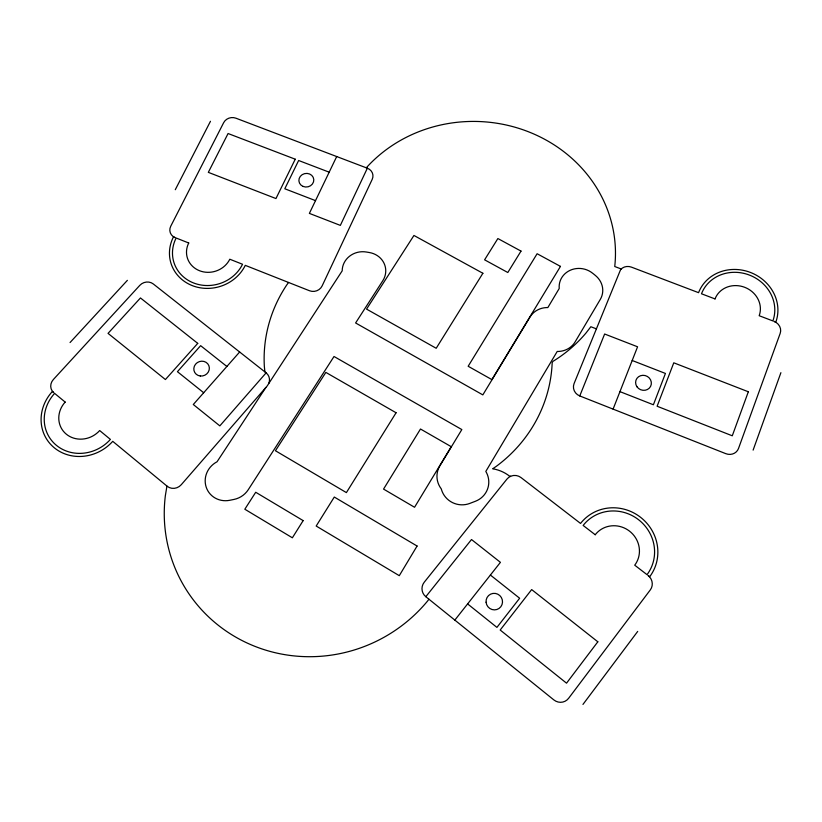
<?xml version="1.0" encoding="UTF-8"?>
<svg xmlns="http://www.w3.org/2000/svg" width="822" height="822" viewBox="0 0 822 822"><rect width="100%" height="100%" fill="white"/><g stroke="black" fill="none" stroke-linecap="round" stroke-linejoin="round"><path stroke-width="1.23" d="M166.938 486.059L165.345 495.769A149.748 145.669 -29.1 0 0 254.132 646.041A149.748 145.669 -29.1 0 0 427.502 601.108L428.94 599.217M268.763 383.463A9.823 9.289 -20.2 0 0 266.112 372.859L153.282 283.95A9.669 8.847 -22.2 0 0 139.812 285.347L53.368 379.517A9.977 9.114 -31.1 0 0 53.769 392.669L52.351 391.498A42.199 38.86 -32.5 0 0 54.221 447.733A42.199 38.86 -32.5 0 0 112.737 441.332L167.143 486.234A10.152 9.576 -34.5 0 0 181.251 484.723L267.16 386.001L342.199 270.828A20.231 18.855 -6.3 0 1 366.304 252.015L369.417 252.539A20.231 18.865 -6.1 0 1 382.826 280.672L355.607 322.964L482.833 394.889L530.005 317.015A20.622 19.358 11.9 0 1 546.291 307.582L547.842 307.572L559.217 288.491A20.468 18.998 12.6 0 1 570.119 270.315A20.468 18.998 12.6 0 1 592.6 273.223A57.961 54.231 12.1 0 1 596.864 276.788A20.488 19.019 12.9 0 1 600.286 299.424L575.133 341.87A20.663 19.399 12.9 0 1 558.775 351.446L557.213 351.456L485.802 471.448L486.521 472.701A21.28 20.776 12.2 0 1 475.486 501.235L469.835 503.403A21.28 20.807 11.1 0 1 441.465 489.563L441.229 488.813A21.238 20.735 9.4 0 1 439.893 465.786L461.83 429.567L334.02 356.491L248.285 489.676A21.423 20.447 -31.9 0 1 233.962 499.437L229.759 500.29A21.434 20.447 -32.2 0 1 206.178 487.117A21.434 20.447 -32.2 0 1 217.049 461.769L265.814 387.542M753.116 450.117L780.9 372.674M613.089 409.109L637.574 346.792L604.632 334.009L579.767 395.947L725.764 453.652A10.213 9.474 31 0 0 738.516 448.452L780.191 333.362A9.936 9.021 24.9 0 0 773.985 321.351L775.834 322.06A41.336 37.648 22.4 0 0 750.281 272.38A41.336 37.648 22.4 0 0 698.566 292.673L631.471 267.14A9.659 8.898 15.3 0 0 620.61 269.575L574.064 383.617A9.905 9.361 18.5 0 0 579.767 395.947M367.352 168.212A9.33 8.508 -5.1 0 1 372.212 179.33L322.132 285.912A9.576 8.929 -10.8 0 1 309.493 290.741L245.285 265.352A40.052 36.692 -17 0 1 192.173 285.573A40.052 36.692 -17 0 1 173.432 236.942L175.127 237.609A9.494 8.631 -17.9 0 1 170.75 226.204L223.666 122.663A9.237 8.261 -12 0 1 235.883 118.183L367.352 168.212L340.349 225.392L309.38 213.391L336.701 156.54M175.281 189.707L210.473 121.286M288.553 282.46L286.559 285.224A144.086 137.13 -2.6 0 0 264.365 366.674L264.9 371.904M582.962 704.423L637.697 631.419M454.843 620.096L500.423 562.34L471.509 539.53L425.817 596.7L553.864 699.923A10.84 10.429 62.4 0 0 568.619 698.299L650.325 589.877A10.542 10.039 43.6 0 0 648.024 575.431L649.688 576.715A43.648 41.788 38.9 0 0 640.379 517.151A43.648 41.788 38.9 0 0 580.548 523.439L521.025 477.572A10.09 9.792 21.5 0 0 506.958 479.082L424.234 582.243A10.285 10.244 61.2 0 0 425.817 596.7M366.335 167.822L367.372 166.609A140.839 130.657 3.3 0 1 529.892 132.342A140.839 130.657 3.3 0 1 614.743 266.513L621.216 268.989L620.61 269.575M266.112 372.859L219.834 425.878L193.293 404.506L239.644 352.001M70.055 342.538L127.379 280.343M510.606 476.277L509.445 476.051A36.384 35.582 20 0 0 493.406 468.9L492.666 468.797L496.108 466.464A144.086 137.13 -2.6 0 0 552.178 362.666L552.949 361.361A140.839 130.657 3.3 0 0 585.942 333.085L590.843 326.745L596.197 328.779M329.18 172.178L298.633 160.495L284.802 188.772L315.514 200.63M632.19 360.488L665.43 373.445L653.387 404.773L619.952 391.632M490.395 575.051L519.638 598.241L496.92 627.392L467.615 603.913M226.872 366.458L200.64 345.672L177.429 371.688L203.681 392.731M748.328 391.765L732.279 435.794L657.117 406.243L673.773 362.81L748.328 391.765M295.242 159.201L275.966 198.554L208.326 172.353L228.074 133.524L295.242 159.201M417.083 546.024L399.287 575.677L316.182 526.039L334.287 497.043L417.083 546.024M451.247 446.695L414.555 507.266L383.555 489.09L420.494 429.012L451.247 446.695M560.47 266.39L491.895 379.61L468.16 366.263L537.115 253.731L560.47 266.39M521.014 251.1L507.811 272.514L484.6 259.824L497.875 238.544L521.014 251.1M396.081 412.757L346.391 492.604L275.442 450.744L325.841 372.397L396.081 412.757M482.884 273.274L436.205 348.281L366.561 309.113L413.939 235.462L482.884 273.274M303.154 520.614L292.365 537.793L244.822 509.229L255.714 492.265L303.154 520.614M597.83 641.797L566.533 683.174L500.187 630.022L531.67 589.58L597.83 641.797M197.742 343.37L165.417 379.548L108.042 333.372L140.459 297.954L197.742 343.37M715.027 298.931L701.495 293.783A38.192 34.771 22.4 0 1 749.274 275.021A38.192 34.771 22.4 0 1 772.875 320.929L759.179 315.72A23.622 21.506 22.4 0 0 744.609 287.268A23.622 21.506 22.4 0 0 715.027 298.931M188.731 242.993L176.144 238.01A37 33.897 -17 0 0 193.468 282.922A37 33.897 -17 0 0 242.531 264.263L229.8 259.228A22.882 20.971 -17 0 1 199.479 270.715A22.882 20.971 -17 0 1 188.731 242.993M595.22 534.742L583.147 525.443A40.319 38.603 38.9 0 1 638.437 519.617A40.319 38.603 38.9 0 1 647.027 574.66L634.728 565.187A24.937 23.879 38.9 0 0 629.457 531.094A24.937 23.879 38.9 0 0 595.22 534.742M65.164 402.081L54.622 393.378A38.983 35.901 -32.5 0 0 56.369 445.308A38.983 35.901 -32.5 0 0 110.405 439.41L99.678 430.553A24.115 22.204 -32.5 0 1 66.284 434.16A24.115 22.204 -32.5 0 1 65.164 402.081M636.978 386.782A7.953 7.449 22.4 0 0 650.592 386.381A7.953 7.449 22.4 0 0 642.866 375.305A7.953 7.449 22.4 0 0 636.978 386.782M486.079 602.238A8.333 8.189 51.8 0 0 499.057 608.434A8.333 8.189 51.8 0 0 497.721 594.152A8.333 8.189 51.8 0 0 486.079 602.238M303.082 186.43A7.48 6.802 -8.9 0 0 313.788 179.535A7.48 6.802 -8.9 0 0 302.167 174.675A7.48 6.802 -8.9 0 0 303.082 186.43M200.291 376.003A7.86 7.357 -23.7 0 0 208.87 365.677A7.86 7.357 -23.7 0 0 195.574 364.177A7.86 7.357 -23.7 0 0 200.291 376.003"/></g></svg>
